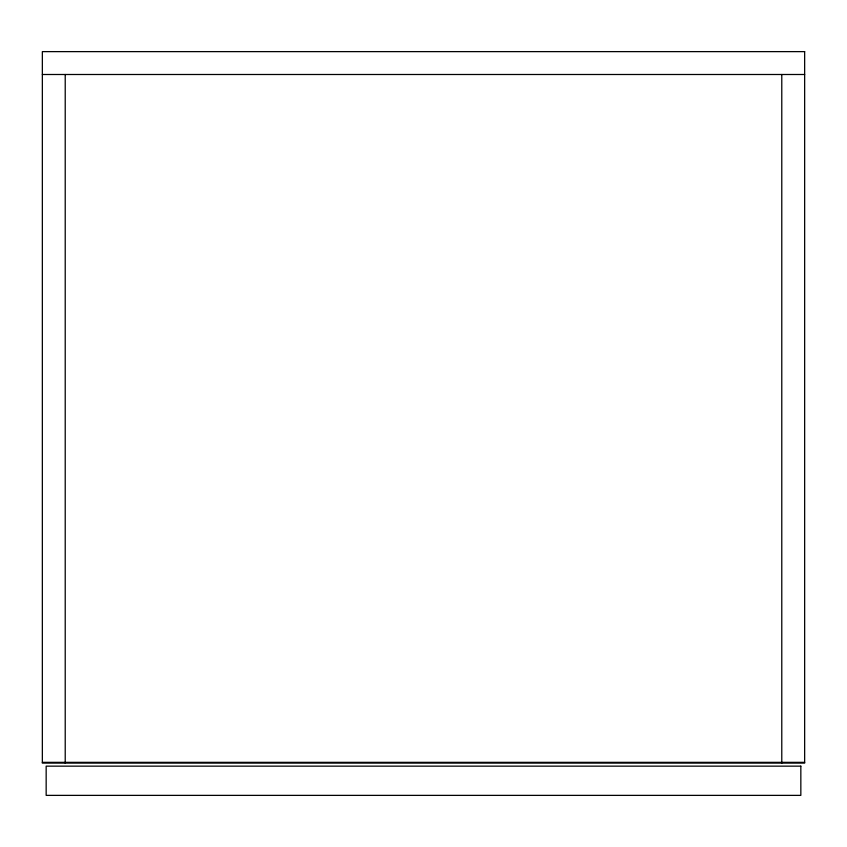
<?xml version="1.0" encoding="UTF-8"?>
<svg xmlns="http://www.w3.org/2000/svg" width="847" height="847" viewBox="0 0 847 847"><rect width="100%" height="100%" fill="white"/><g stroke="black" fill="none" stroke-linecap="round" stroke-linejoin="round"><path stroke-width="1.27" d="M42.35 74.494L804.65 74.494M42.35 762.342L804.65 762.342M781.781 74.494L781.781 763.105M65.219 74.494L65.219 763.105M804.65 51.625L42.35 51.625L42.35 763.105L804.65 763.105L804.65 51.625M800.839 766.154L46.162 766.154L46.162 795.375L800.839 795.375L800.839 766.154"/></g></svg>
